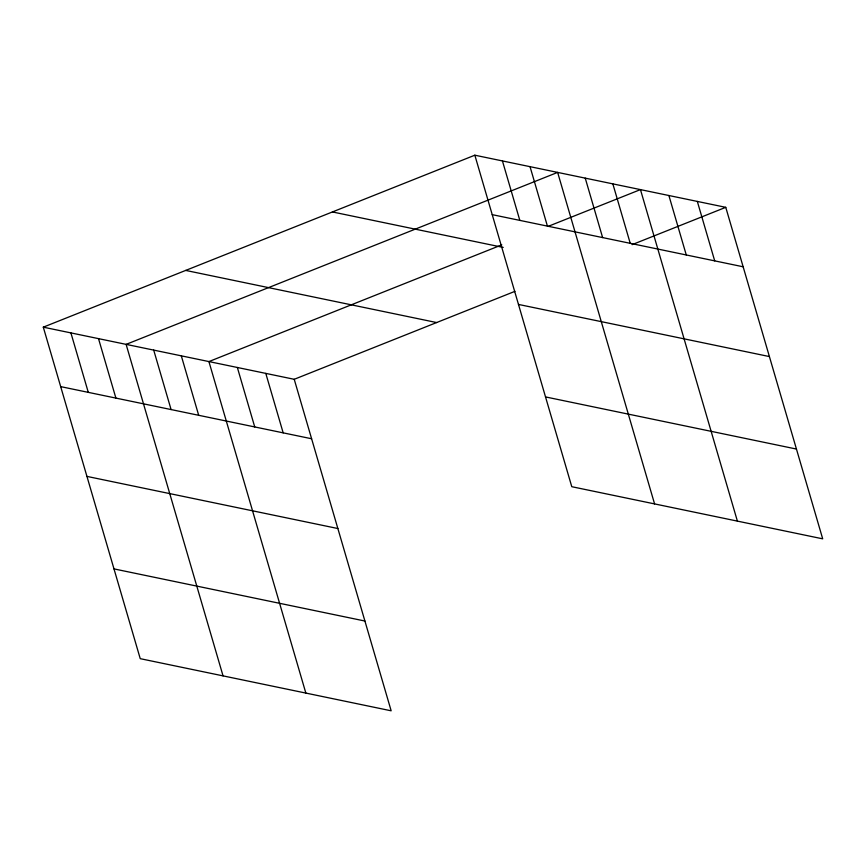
<?xml version="1.0" encoding="UTF-8"?>
<svg xmlns="http://www.w3.org/2000/svg" width="866" height="866" viewBox="0 0 866 866"><rect width="100%" height="100%" fill="white"/><g stroke="black" fill="none" stroke-linecap="round" stroke-linejoin="round"><path stroke-width="1.3" d="M43.3 327.164L294.224 379.297L391.161 710.802L140.238 658.669L43.3 327.164L474.839 155.198L725.762 207.331L822.7 538.836L571.777 486.703L474.839 155.198M501.793 244.861L208.912 361.577L305.85 693.081M548.005 226.437L640.45 189.6L737.388 521.105M294.224 379.297L514.967 291.333M632.072 244.667L725.762 207.331M492.224 214.649L743.147 266.782M332.425 211.943L503.211 247.427M518.474 304.431L769.398 356.565M185.703 270.419L436.637 322.553M545.515 396.92L796.449 449.053M60.685 386.626L311.608 438.759M86.936 476.397L337.87 528.531M113.987 568.897L364.911 621.03M697.325 201.421L714.71 260.872M668.888 195.51L686.273 254.972M612.847 183.873L630.232 243.324M585.243 178.136L602.628 237.587M654.577 503.904L557.639 172.399L126.111 344.376L223.049 675.881M530.035 166.662L547.42 226.123M502.432 160.924L519.827 220.386M265.786 373.398L283.171 432.848M237.349 367.487L254.734 426.938M181.308 355.839L198.693 415.301M153.704 350.102L171.089 409.564M98.508 338.638L115.892 398.089M70.904 332.901L88.289 392.363"/></g></svg>
